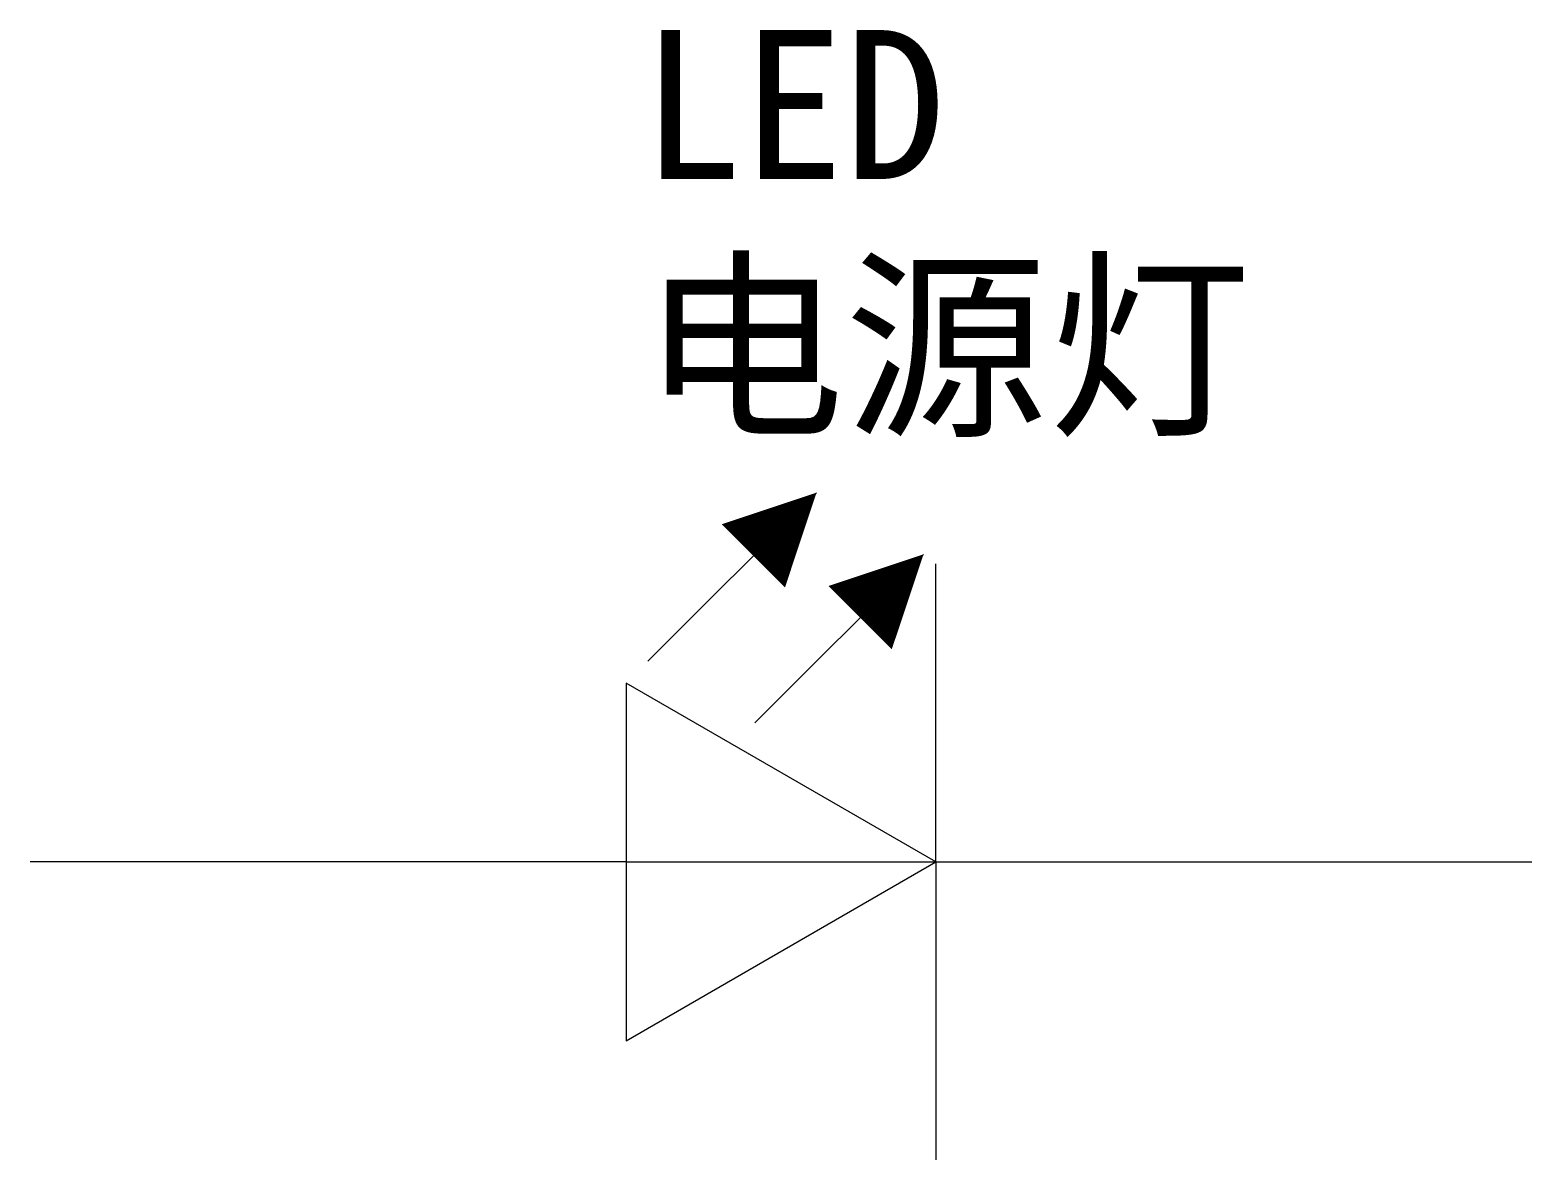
# Model space of a CAD drawing. Header units: millimetres. Extents: x 0 to 25.2, y -5 to 14.
import ezdxf

# ---------------------------------------------------------------- set-up
doc = ezdxf.new("R2010")
doc.units = ezdxf.units.MM
doc.styles.get("Standard").update_dxf_attribs({"font": ''})
doc.styles.get('Standard').set_extended_font_data('SimSun')

msp = doc.modelspace()

# ---------------------------------------------------------------- linework, layer by layer
for p, q in [((10.366, 3.366), (13.194, 6.194)), ((12.159, 2.331), (14.988, 5.159)), ((15.196, 0), (15.196, 5)), ((15.196, 0), (15.196, 5)), ((10, 0), (0, 0)), ((10, 0), (0, 0)), ((10, 0), (15.196, 0)), ((10, 0), (15.196, 0)), ((15.196, 0), (15.196, -5)), ((15.196, 0), (25.196, 0)), ((15.196, 0), (15.196, -5)), ((15.196, 0), (25.196, 0))]:
    msp.add_line(p, q)
for points in [[(13.194, 6.194, 0, 1.5, 0), (12.134, 5.134, 1.5, 1.5, 0)], [(14.988, 5.159, 0, 1.5, 0), (13.927, 4.099, 1.5, 1.5, 0)]]:
    msp.add_lwpolyline(points, format="xyseb")
msp.add_lwpolyline([(10, 3), (10, -3), (15.196, 0)], close=True)
msp.add_lwpolyline([(10, 3), (10, -3), (15.196, 0)], close=True)

# ---------------------------------------------------------------- texts
for tag, p, s in [('LED', (10.253, 11.456), 'LED1'), ('电源灯', (10.253, 7.4), '电源灯')]:
    msp.add_attdef(tag, p, s, height=2.5)

doc.saveas('drawing.dxf')
